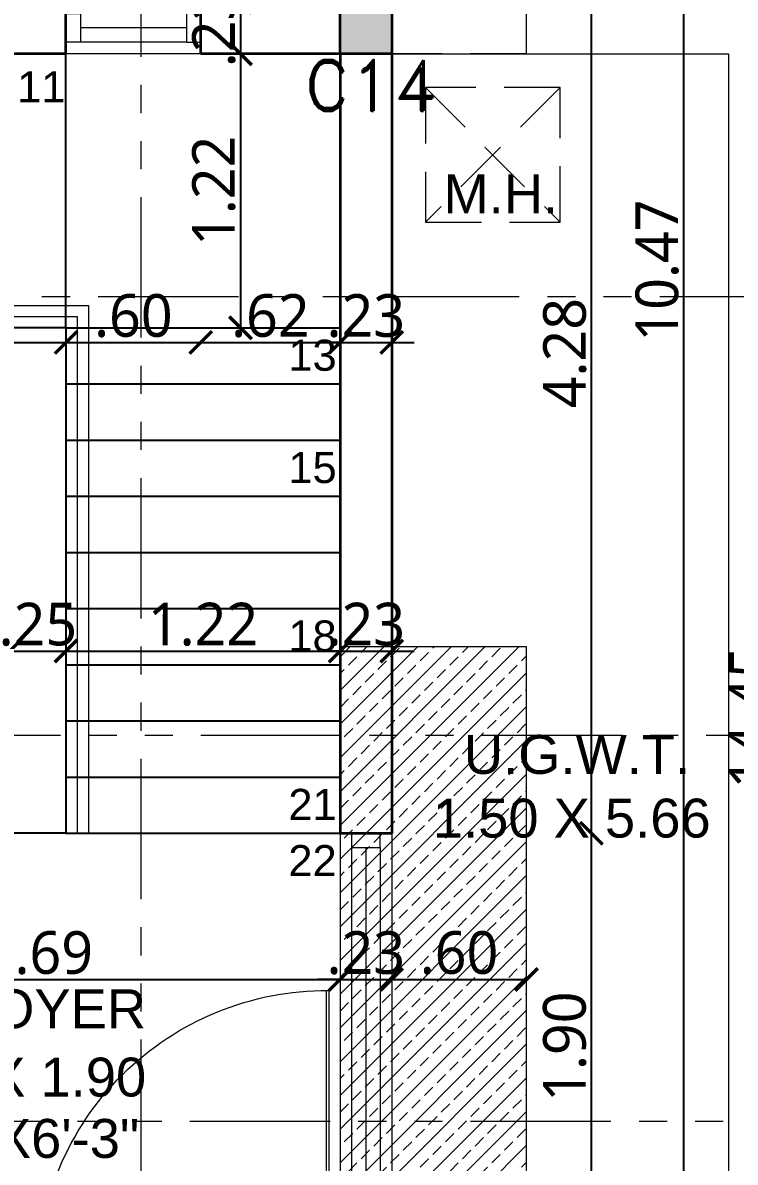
# Model space of a CAD drawing. Extents: x 2450 to 2649, y -7 to 131.
# Drawn here: x 2471.41 to 2474.58, y 115.52 to 120.59 of the extents above; entities that cross this region are included whole.
import ezdxf
from ezdxf.enums import TextEntityAlignment as Align

# ---------------------------------------------------------------- set-up
doc = ezdxf.new("R2010")
doc.units = 0
doc.header["$MEASUREMENT"] = 0
doc.header["$PDMODE"] = 34
doc.linetypes.add('HIDDEN', pattern=[0.375, 0.25, -0.125])
doc.linetypes.add('PHANTOM2', pattern=[1.25, 0.625, -0.125, 0.125, -0.125, 0.125, -0.125])
for name, color, linetype, lineweight in [('COLUMN', 5, 'Continuous', 35), ('DOOR-WINDOW', 35, 'Continuous', 13), ('KRB-R.C.C. COLUMN TEXT', 240, 'Continuous', 0), ('SECTION LINE', 3, 'PHANTOM2', 5), ('stair', 154, 'Continuous', 25), ('TEXT-1', 7, 'Continuous', 9), ('WALL', 30, 'Continuous', 35), ('WINDOW-LINE', 25, 'Continuous', 9)]:
    doc.layers.add(name, color=color, linetype=linetype, lineweight=lineweight)
for name, color, linetype, lineweight, true_color in [('COULMN HATCH', 7, 'Continuous', 13, 0xadadad), ('HEATCH BEAM BOTTOM', 7, 'Continuous', 13, 0x92bdc9), ('R.C.C PROJATION', 7, 'HIDDEN', 13, 0xa32900), ('RAILING', 7, 'Continuous', 5, 0x994d00), ('WORKING DIM', 7, 'Continuous', 15, 0x292929)]:
    doc.layers.add(name, color=color, linetype=linetype, lineweight=lineweight, true_color=true_color)
doc.styles.add('ARIAL', font='arial.ttf')
doc.styles.add('ROMAND', font='romand.shx')
doc.styles.get("Standard").update_dxf_attribs({"font": 'malgunsl.ttf'})
doc.dimstyles.new('R07', dxfattribs={"dimtxt": 0.19, "dimasz": 0.1, "dimexe": 0.18, "dimexo": 0.0625, "dimgap": 0.02, "dimtad": 1, "dimzin": 4, "dimdsep": 46, "dimtxsty": 'Standard', "dimblk": 'ARCHTICK', "dimcen": 0, "dimse1": 1, "dimse2": 1, "dimclrd": 256, "dimclre": 48, "dimclrt": 256, "dimadec": 0, "dimazin": 0, "dimtm": 1e-09, "dimtfac": 1, "dimtix": 1, "dimtmove": 1, "dimatfit": 3, "dimfxl": 0.18, "dimtolj": 1, "dimtzin": 0, "dimlwe": 15, "dimarcsym": 0})

# ---------------------------------------------------------------- blocks, each defined once
blk = doc.blocks.new('*U30')
at = {"layer": 'WINDOW-LINE'}
for p, q in [((175536.9, -38778.49), (175536.9, -38704.14)), ((175545.9, -38778.49), (175545.9, -38704.14))]:
    blk.add_line(p, q, dxfattribs=at)
at = {"layer": 'WINDOW-LINE', "color": 35, "true_color": 0x9d754d}
for p, q in [((175538.9, -38775.99), (175538.9, -38706.64)), ((175543.9, -38775.99), (175543.9, -38706.64))]:
    blk.add_line(p, q, dxfattribs=at)
at = {"layer": 'WINDOW-LINE', "color": 4, "true_color": 0x24ffff}
blk.add_line((175541.4, -38775.99), (175541.4, -38706.64), dxfattribs=at)
at = {"layer": 'WINDOW-LINE'}
for points in [[(175536.9, -38704.14), (175545.9, -38704.14), (175545.9, -38704.14), (175536.9, -38704.14)], [(175536.9, -38778.49), (175545.9, -38778.49), (175545.9, -38778.49), (175536.9, -38778.49)]]:
    blk.add_lwpolyline(points, close=True, dxfattribs=at)
at = {"layer": 'WINDOW-LINE', "color": 35, "true_color": 0x9d754d}
for points in [[(175538.9, -38704.14), (175543.9, -38704.14), (175543.9, -38706.64), (175538.9, -38706.64)], [(175538.9, -38778.49), (175543.9, -38778.49), (175543.9, -38775.99), (175538.9, -38775.99)]]:
    blk.add_lwpolyline(points, close=True, dxfattribs=at)
blk = doc.blocks.new('*U46')
at = {"layer": 'DOOR-WINDOW'}
for points in [[(0.0492, 1.314), (0.0492, 0.0263), (0.0605, 0.0263), (0.0605, 1.314), (0.0492, 1.314)], [(0, 0.05), (0, -0.05), (0.0105, -0.05), (0.0105, -0.0625), (0.048, -0.0625), (0.048, -0.0313), (0.0605, -0.0313), (0.0605, 0.025), (0.048, 0.025), (0.048, 0.0625), (0.0105, 0.0625), (0.0105, 0.05)], [(1.41, 0.05), (1.41, -0.05), (1.3995, -0.05), (1.3995, -0.0625), (1.362, -0.0625), (1.362, -0.0313), (1.3495, -0.0313), (1.3495, 0.025), (1.362, 0.025), (1.362, 0.0625), (1.3995, 0.0625), (1.3995, 0.05)]]:
    blk.add_lwpolyline(points, close=True, dxfattribs=at)
blk.add_arc((0.0605, 0.025), 1.289, 360, 90.3667, dxfattribs=at)
blk = doc.blocks.new('*U29')
at = {"layer": 'WINDOW-LINE'}
for p, q in [((175536.9, -38809.01), (175536.9, -38785.53)), ((175545.9, -38809.01), (175545.9, -38785.53))]:
    blk.add_line(p, q, dxfattribs=at)
at = {"layer": 'WINDOW-LINE', "color": 35, "true_color": 0x9d754d}
for p, q in [((175538.9, -38806.51), (175538.9, -38788.03)), ((175543.9, -38806.51), (175543.9, -38788.03))]:
    blk.add_line(p, q, dxfattribs=at)
at = {"layer": 'WINDOW-LINE', "color": 4, "true_color": 0x24ffff}
blk.add_line((175541.4, -38806.51), (175541.4, -38788.03), dxfattribs=at)
at = {"layer": 'WINDOW-LINE'}
for points in [[(175536.9, -38785.53), (175545.9, -38785.53), (175545.9, -38785.53), (175536.9, -38785.53)], [(175536.9, -38809.01), (175545.9, -38809.01), (175545.9, -38809.01), (175536.9, -38809.01)]]:
    blk.add_lwpolyline(points, close=True, dxfattribs=at)
at = {"layer": 'WINDOW-LINE', "color": 35, "true_color": 0x9d754d}
for points in [[(175538.9, -38785.53), (175543.9, -38785.53), (175543.9, -38788.03), (175538.9, -38788.03)], [(175538.9, -38809.01), (175543.9, -38809.01), (175543.9, -38806.51), (175538.9, -38806.51)]]:
    blk.add_lwpolyline(points, close=True, dxfattribs=at)
blk = doc.blocks.new('_ArchTick')
at = {"color": 0, "linetype": 'ByBlock', "const_width": 0.15}
blk.add_lwpolyline([(-0.5, -0.5), (0.5, 0.5)], dxfattribs=at)
blk = doc.blocks.new('*D3511')
at = {"layer": 'DEFPOINTS', "color": 0, "transparency": 16777216}
for p in [(2470.1301, 117.2352), (2472.8201, 116.9852), (2472.8201, 116.3339)]:
    blk.add_point(p, dxfattribs=at)
at = {"layer": 'WORKING DIM', "lineweight": -2, "transparency": 16777216}
blk.add_line((2470.1301, 116.3339), (2472.8201, 116.3339), dxfattribs=at)
at = {"layer": 'WORKING DIM', "lineweight": -2, "transparency": 16777216, "xscale": 0.1, "yscale": 0.1, "zscale": 0.1, "rotation": 180}
blk.add_blockref('_ArchTick', (2470.1301, 116.3339), dxfattribs=at)
at = {"layer": 'WORKING DIM', "lineweight": -2, "transparency": 16777216, "xscale": 0.1, "yscale": 0.1, "zscale": 0.1}
blk.add_blockref('_ArchTick', (2472.8201, 116.3339), dxfattribs=at)
at = {"layer": 'WORKING DIM', "transparency": 16777216, "insert": (2471.4751, 116.4522), "char_height": 0.19, "attachment_point": 5}
blk.add_mtext('\\A1;2.69', dxfattribs=at)
blk = doc.blocks.new('*D3512')
at = {"layer": 'DEFPOINTS', "color": 0, "transparency": 16777216}
for p in [(2472.8201, 116.9852), (2473.0501, 116.9852), (2473.0501, 116.3339)]:
    blk.add_point(p, dxfattribs=at)
at = {"layer": 'WORKING DIM', "lineweight": -2, "transparency": 16777216}
for p, q in [((2472.8201, 116.3339), (2472.7201, 116.3339)), ((2472.8201, 116.3339), (2473.0501, 116.3339)), ((2473.0501, 116.3339), (2473.1501, 116.3339))]:
    blk.add_line(p, q, dxfattribs=at)
at = {"layer": 'WORKING DIM', "lineweight": -2, "transparency": 16777216, "xscale": 0.1, "yscale": 0.1, "zscale": 0.1}
blk.add_blockref('_ArchTick', (2472.8201, 116.3339), dxfattribs=at)
at = {"layer": 'WORKING DIM', "lineweight": -2, "transparency": 16777216, "xscale": 0.1, "yscale": 0.1, "zscale": 0.1, "rotation": 180}
blk.add_blockref('_ArchTick', (2473.0501, 116.3339), dxfattribs=at)
at = {"layer": 'WORKING DIM', "transparency": 16777216, "insert": (2472.9351, 116.4522), "char_height": 0.19, "attachment_point": 5}
blk.add_mtext('\\A1;.23', dxfattribs=at)
blk = doc.blocks.new('*D3513')
at = {"layer": 'DEFPOINTS', "color": 0, "transparency": 16777216}
for p in [(2473.0501, 116.9852), (2473.6501, 116.9852), (2473.6501, 116.3339)]:
    blk.add_point(p, dxfattribs=at)
at = {"layer": 'WORKING DIM', "lineweight": -2, "transparency": 16777216}
blk.add_line((2473.0501, 116.3339), (2473.6501, 116.3339), dxfattribs=at)
at = {"layer": 'WORKING DIM', "lineweight": -2, "transparency": 16777216, "xscale": 0.1, "yscale": 0.1, "zscale": 0.1, "rotation": 180}
blk.add_blockref('_ArchTick', (2473.0501, 116.3339), dxfattribs=at)
at = {"layer": 'WORKING DIM', "lineweight": -2, "transparency": 16777216, "xscale": 0.1, "yscale": 0.1, "zscale": 0.1}
blk.add_blockref('_ArchTick', (2473.6501, 116.3339), dxfattribs=at)
at = {"layer": 'WORKING DIM', "transparency": 16777216, "insert": (2473.3501, 116.4522), "char_height": 0.19, "attachment_point": 5}
blk.add_mtext('\\A1;.60', dxfattribs=at)
blk = doc.blocks.new('*D3529')
at = {"layer": 'DEFPOINTS', "color": 0, "transparency": 16777216}
for p in [(2471.3501, 118.4852), (2471.6001, 118.4852), (2471.6001, 117.7963)]:
    blk.add_point(p, dxfattribs=at)
at = {"layer": 'WORKING DIM', "lineweight": -2, "transparency": 16777216}
for p, q in [((2471.3501, 117.7963), (2471.2501, 117.7963)), ((2471.3501, 117.7963), (2471.6001, 117.7963)), ((2471.6001, 117.7963), (2471.7001, 117.7963))]:
    blk.add_line(p, q, dxfattribs=at)
at = {"layer": 'WORKING DIM', "lineweight": -2, "transparency": 16777216, "xscale": 0.1, "yscale": 0.1, "zscale": 0.1}
blk.add_blockref('_ArchTick', (2471.3501, 117.7963), dxfattribs=at)
at = {"layer": 'WORKING DIM', "lineweight": -2, "transparency": 16777216, "xscale": 0.1, "yscale": 0.1, "zscale": 0.1, "rotation": 180}
blk.add_blockref('_ArchTick', (2471.6001, 117.7963), dxfattribs=at)
at = {"layer": 'WORKING DIM', "transparency": 16777216, "insert": (2471.4751, 117.9145), "char_height": 0.19, "attachment_point": 5}
blk.add_mtext('\\A1;.25', dxfattribs=at)
blk = doc.blocks.new('*D3530')
at = {"layer": 'DEFPOINTS', "color": 0, "transparency": 16777216}
for p in [(2471.6001, 118.4852), (2472.8201, 118.4852), (2472.8201, 117.7963)]:
    blk.add_point(p, dxfattribs=at)
at = {"layer": 'WORKING DIM', "lineweight": -2, "transparency": 16777216}
blk.add_line((2471.6001, 117.7963), (2472.8201, 117.7963), dxfattribs=at)
at = {"layer": 'WORKING DIM', "lineweight": -2, "transparency": 16777216, "xscale": 0.1, "yscale": 0.1, "zscale": 0.1, "rotation": 180}
blk.add_blockref('_ArchTick', (2471.6001, 117.7963), dxfattribs=at)
at = {"layer": 'WORKING DIM', "lineweight": -2, "transparency": 16777216, "xscale": 0.1, "yscale": 0.1, "zscale": 0.1}
blk.add_blockref('_ArchTick', (2472.8201, 117.7963), dxfattribs=at)
at = {"layer": 'WORKING DIM', "transparency": 16777216, "insert": (2472.2101, 117.9147), "char_height": 0.19, "attachment_point": 5}
blk.add_mtext('\\A1;1.22', dxfattribs=at)
blk = doc.blocks.new('*D3531')
at = {"layer": 'DEFPOINTS', "color": 0, "transparency": 16777216}
for p in [(2472.8201, 118.4852), (2473.0501, 118.4852), (2473.0501, 117.7963)]:
    blk.add_point(p, dxfattribs=at)
at = {"layer": 'WORKING DIM', "lineweight": -2, "transparency": 16777216}
for p, q in [((2472.8201, 117.7963), (2472.7201, 117.7963)), ((2472.8201, 117.7963), (2473.0501, 117.7963)), ((2473.0501, 117.7963), (2473.1501, 117.7963))]:
    blk.add_line(p, q, dxfattribs=at)
at = {"layer": 'WORKING DIM', "lineweight": -2, "transparency": 16777216, "xscale": 0.1, "yscale": 0.1, "zscale": 0.1}
blk.add_blockref('_ArchTick', (2472.8201, 117.7963), dxfattribs=at)
at = {"layer": 'WORKING DIM', "lineweight": -2, "transparency": 16777216, "xscale": 0.1, "yscale": 0.1, "zscale": 0.1, "rotation": 180}
blk.add_blockref('_ArchTick', (2473.0501, 117.7963), dxfattribs=at)
at = {"layer": 'WORKING DIM', "transparency": 16777216, "insert": (2472.9351, 117.9146), "char_height": 0.19, "attachment_point": 5}
blk.add_mtext('\\A1;.23', dxfattribs=at)
blk = doc.blocks.new('*D3545')
at = {"layer": 'DEFPOINTS', "color": 0, "transparency": 16777216}
for p in [(2470.1301, 120.4552), (2471.6001, 120.4552), (2471.6001, 119.1701)]:
    blk.add_point(p, dxfattribs=at)
at = {"layer": 'WORKING DIM', "lineweight": -2, "transparency": 16777216}
blk.add_line((2470.1301, 119.1701), (2471.6001, 119.1701), dxfattribs=at)
at = {"layer": 'WORKING DIM', "lineweight": -2, "transparency": 16777216, "xscale": 0.1, "yscale": 0.1, "zscale": 0.1, "rotation": 180}
blk.add_blockref('_ArchTick', (2470.1301, 119.1701), dxfattribs=at)
at = {"layer": 'WORKING DIM', "lineweight": -2, "transparency": 16777216, "xscale": 0.1, "yscale": 0.1, "zscale": 0.1}
blk.add_blockref('_ArchTick', (2471.6001, 119.1701), dxfattribs=at)
at = {"layer": 'WORKING DIM', "transparency": 16777216, "insert": (2470.8651, 119.2886), "char_height": 0.19, "attachment_point": 5}
blk.add_mtext('\\A1;1.47', dxfattribs=at)
blk = doc.blocks.new('*D3546')
at = {"layer": 'DEFPOINTS', "color": 0, "transparency": 16777216}
for p in [(2472.8201, 120.4552), (2473.0501, 120.4552), (2473.0501, 119.1701)]:
    blk.add_point(p, dxfattribs=at)
at = {"layer": 'WORKING DIM', "lineweight": -2, "transparency": 16777216}
for p, q in [((2472.8201, 119.1701), (2472.7201, 119.1701)), ((2472.8201, 119.1701), (2473.0501, 119.1701)), ((2473.0501, 119.1701), (2473.1501, 119.1701))]:
    blk.add_line(p, q, dxfattribs=at)
at = {"layer": 'WORKING DIM', "lineweight": -2, "transparency": 16777216, "xscale": 0.1, "yscale": 0.1, "zscale": 0.1}
blk.add_blockref('_ArchTick', (2472.8201, 119.1701), dxfattribs=at)
at = {"layer": 'WORKING DIM', "lineweight": -2, "transparency": 16777216, "xscale": 0.1, "yscale": 0.1, "zscale": 0.1, "rotation": 180}
blk.add_blockref('_ArchTick', (2473.0501, 119.1701), dxfattribs=at)
at = {"layer": 'WORKING DIM', "transparency": 16777216, "insert": (2472.9351, 119.2884), "char_height": 0.19, "attachment_point": 5}
blk.add_mtext('\\A1;.23', dxfattribs=at)
blk = doc.blocks.new('*D3547')
at = {"layer": 'DEFPOINTS', "color": 0, "transparency": 16777216}
for p in [(2471.6001, 120.4552), (2472.2001, 120.4552), (2472.2001, 119.1701)]:
    blk.add_point(p, dxfattribs=at)
at = {"layer": 'WORKING DIM', "lineweight": -2, "transparency": 16777216}
blk.add_line((2471.6001, 119.1701), (2472.2001, 119.1701), dxfattribs=at)
at = {"layer": 'WORKING DIM', "lineweight": -2, "transparency": 16777216, "xscale": 0.1, "yscale": 0.1, "zscale": 0.1, "rotation": 180}
blk.add_blockref('_ArchTick', (2471.6001, 119.1701), dxfattribs=at)
at = {"layer": 'WORKING DIM', "lineweight": -2, "transparency": 16777216, "xscale": 0.1, "yscale": 0.1, "zscale": 0.1}
blk.add_blockref('_ArchTick', (2472.2001, 119.1701), dxfattribs=at)
at = {"layer": 'WORKING DIM', "transparency": 16777216, "insert": (2471.9001, 119.2884), "char_height": 0.19, "attachment_point": 5}
blk.add_mtext('\\A1;.60', dxfattribs=at)
blk = doc.blocks.new('*D3548')
at = {"layer": 'DEFPOINTS', "color": 0, "transparency": 16777216}
for p in [(2472.2001, 120.4552), (2472.8201, 120.4552), (2472.8201, 119.1701)]:
    blk.add_point(p, dxfattribs=at)
at = {"layer": 'WORKING DIM', "lineweight": -2, "transparency": 16777216}
blk.add_line((2472.2001, 119.1701), (2472.8201, 119.1701), dxfattribs=at)
at = {"layer": 'WORKING DIM', "lineweight": -2, "transparency": 16777216, "xscale": 0.1, "yscale": 0.1, "zscale": 0.1, "rotation": 180}
blk.add_blockref('_ArchTick', (2472.2001, 119.1701), dxfattribs=at)
at = {"layer": 'WORKING DIM', "lineweight": -2, "transparency": 16777216, "xscale": 0.1, "yscale": 0.1, "zscale": 0.1}
blk.add_blockref('_ArchTick', (2472.8201, 119.1701), dxfattribs=at)
at = {"layer": 'WORKING DIM', "transparency": 16777216, "insert": (2472.5101, 119.2883), "char_height": 0.19, "attachment_point": 5}
blk.add_mtext('\\A1;.62', dxfattribs=at)
blk = doc.blocks.new('*D3604')
at = {"layer": 'DEFPOINTS', "color": 0, "transparency": 16777216}
for p in [(2473.0501, 116.9852), (2473.9395, 116.9852), (2473.0501, 115.0852)]:
    blk.add_point(p, dxfattribs=at)
at = {"layer": 'WORKING DIM', "lineweight": -2, "transparency": 16777216}
blk.add_line((2473.9395, 115.0852), (2473.9395, 116.9852), dxfattribs=at)
at = {"layer": 'WORKING DIM', "lineweight": -2, "transparency": 16777216, "xscale": 0.1, "yscale": 0.1, "zscale": 0.1}
for p, rotation in [((2473.9395, 116.9852), 90), ((2473.9395, 115.0852), 270)]:
    blk.add_blockref('_ArchTick', p, dxfattribs=dict(at, rotation=rotation))
at = {"layer": 'WORKING DIM', "transparency": 16777216, "insert": (2473.8207, 116.0352), "char_height": 0.19, "attachment_point": 5, "rotation": 90}
blk.add_mtext('\\A1;1.90', dxfattribs=at)
blk = doc.blocks.new('*D3605')
at = {"layer": 'DEFPOINTS', "color": 0, "transparency": 16777216}
for p in [(2473.0501, 121.2602), (2473.9395, 121.2602), (2473.0501, 116.9852)]:
    blk.add_point(p, dxfattribs=at)
at = {"layer": 'WORKING DIM', "lineweight": -2, "transparency": 16777216}
blk.add_line((2473.9395, 116.9852), (2473.9395, 121.2602), dxfattribs=at)
at = {"layer": 'WORKING DIM', "lineweight": -2, "transparency": 16777216, "xscale": 0.1, "yscale": 0.1, "zscale": 0.1}
for p, rotation in [((2473.9395, 121.2602), 90), ((2473.9395, 116.9852), 270)]:
    blk.add_blockref('_ArchTick', p, dxfattribs=dict(at, rotation=rotation))
at = {"layer": 'WORKING DIM', "transparency": 16777216, "insert": (2473.8212, 119.1227), "char_height": 0.19, "attachment_point": 5, "rotation": 90}
blk.add_mtext('\\A1;4.28', dxfattribs=at)
blk = doc.blocks.new('*D3610')
at = {"layer": 'DEFPOINTS', "color": 0, "transparency": 16777216}
for p in [(2473.0501, 124.7252), (2474.3511, 124.7252), (2473.0501, 114.2552)]:
    blk.add_point(p, dxfattribs=at)
at = {"layer": 'WORKING DIM', "lineweight": -2, "transparency": 16777216}
blk.add_line((2474.3511, 114.2552), (2474.3511, 124.7252), dxfattribs=at)
at = {"layer": 'WORKING DIM', "lineweight": -2, "transparency": 16777216, "xscale": 0.1, "yscale": 0.1, "zscale": 0.1}
for p, rotation in [((2474.3511, 124.7252), 90), ((2474.3511, 114.2552), 270)]:
    blk.add_blockref('_ArchTick', p, dxfattribs=dict(at, rotation=rotation))
at = {"layer": 'WORKING DIM', "transparency": 16777216, "insert": (2474.2323, 119.4902), "char_height": 0.19, "attachment_point": 5, "rotation": 90}
blk.add_mtext('\\A1;10.47', dxfattribs=at)
blk = doc.blocks.new('*D3493')
at = {"layer": 'DEFPOINTS', "color": 0, "transparency": 16777216}
for p in [(2472.8201, 120.6852), (2472.377, 120.4552), (2472.8201, 120.4552)]:
    blk.add_point(p, dxfattribs=at)
at = {"layer": 'WORKING DIM', "lineweight": -2, "transparency": 16777216}
for p, q in [((2472.377, 120.6852), (2472.377, 120.7852)), ((2472.377, 120.6852), (2472.377, 120.4552)), ((2472.377, 120.4552), (2472.377, 120.3552))]:
    blk.add_line(p, q, dxfattribs=at)
at = {"layer": 'WORKING DIM', "lineweight": -2, "transparency": 16777216, "xscale": 0.1, "yscale": 0.1, "zscale": 0.1}
for p, rotation in [((2472.377, 120.6852), 270), ((2472.377, 120.4552), 90)]:
    blk.add_blockref('_ArchTick', p, dxfattribs=dict(at, rotation=rotation))
at = {"layer": 'WORKING DIM', "transparency": 16777216, "insert": (2472.2587, 120.5702), "char_height": 0.19, "attachment_point": 5, "rotation": 90}
blk.add_mtext('\\A1;.23', dxfattribs=at)
blk = doc.blocks.new('*D3494')
at = {"layer": 'DEFPOINTS', "color": 0, "transparency": 16777216}
for p in [(2472.8201, 120.4552), (2472.377, 119.2352), (2472.8201, 119.2352)]:
    blk.add_point(p, dxfattribs=at)
at = {"layer": 'WORKING DIM', "lineweight": -2, "transparency": 16777216}
blk.add_line((2472.377, 120.4552), (2472.377, 119.2352), dxfattribs=at)
at = {"layer": 'WORKING DIM', "lineweight": -2, "transparency": 16777216, "xscale": 0.1, "yscale": 0.1, "zscale": 0.1}
for p, rotation in [((2472.377, 120.4552), 90), ((2472.377, 119.2352), 270)]:
    blk.add_blockref('_ArchTick', p, dxfattribs=dict(at, rotation=rotation))
at = {"layer": 'WORKING DIM', "transparency": 16777216, "insert": (2472.2585, 119.8452), "char_height": 0.19, "attachment_point": 5, "rotation": 90}
blk.add_mtext('\\A1;1.22', dxfattribs=at)
blk = doc.blocks.new('*D3841')
at = {"layer": 'DEFPOINTS', "color": 0, "transparency": 16777216}
for p in [(2473.0501, 124.7252), (2470.1301, 110.2752), (2474.7679, 110.2752)]:
    blk.add_point(p, dxfattribs=at)
at = {"layer": 'WORKING DIM', "lineweight": -2, "transparency": 16777216}
blk.add_line((2474.7679, 124.7252), (2474.7679, 110.2752), dxfattribs=at)
at = {"layer": 'WORKING DIM', "lineweight": -2, "transparency": 16777216, "xscale": 0.1, "yscale": 0.1, "zscale": 0.1}
for p, rotation in [((2474.7679, 124.7252), 90), ((2474.7679, 110.2752), 270)]:
    blk.add_blockref('_ArchTick', p, dxfattribs=dict(at, rotation=rotation))
at = {"layer": 'WORKING DIM', "transparency": 16777216, "insert": (2474.6491, 117.5002), "char_height": 0.19, "attachment_point": 5, "rotation": 90}
blk.add_mtext('\\A1;14.45', dxfattribs=at)

msp = doc.modelspace()

# ---------------------------------------------------------------- hatches: boundary and pattern name
at = {"layer": 'COULMN HATCH', "ltscale": 0.001}
h = msp.add_hatch(color=256, dxfattribs=at)
h.dxf.hatch_style = 1
h.paths.add_polyline_path([(2460.5928, 125.1652), (2460.8228, 125.1652), (2460.8228, 124.6402), (2460.5928, 124.6402)])
h.paths.add_polyline_path([(2455.1828, 125.4602), (2455.4128, 125.4602), (2455.4128, 124.9352), (2455.1828, 124.9352)])
h.paths.add_polyline_path([(2460.8228, 120.4552), (2460.5928, 120.4552), (2460.5928, 121.2052), (2460.8228, 121.2052)])
h.paths.add_polyline_path([(2455.1828, 120.6852), (2455.4128, 120.6852), (2455.4128, 120.0852), (2455.1828, 120.0852)])
h.paths.add_polyline_path([(2460.8228, 117.8102), (2460.5928, 117.8102), (2460.5928, 118.5602), (2460.8228, 118.5602)])
h.paths.add_polyline_path([(2455.1828, 118.6352), (2455.4128, 118.6352), (2455.4128, 118.1102), (2455.1828, 118.1102)])
h.paths.add_polyline_path([(2460.5928, 114.2302), (2460.8228, 114.2302), (2460.8228, 113.6302), (2460.5928, 113.6302)])
h.paths.add_polyline_path([(2455.7828, 113.8602), (2455.7828, 113.6302), (2455.1828, 113.6302), (2455.1828, 113.8602)])
h.paths.add_polyline_path([(2465.2201, 115.0852), (2465.2201, 114.8552), (2464.4701, 114.8552), (2464.4701, 115.0852)])
h.paths.add_polyline_path([(2464.4701, 110.8752), (2464.7001, 110.8752), (2464.7001, 110.2752), (2464.4701, 110.2752)])
h.paths.add_polyline_path([(2472.8201, 115.0852), (2473.0501, 115.0852), (2473.0501, 114.5602), (2472.8201, 114.5602)])
h.paths.add_polyline_path([(2470.1301, 115.0852), (2470.1301, 114.8552), (2469.5301, 114.8552), (2469.5301, 115.0852)])
h.paths.add_polyline_path([(2469.9001, 110.8752), (2470.1301, 110.8752), (2470.1301, 110.2752), (2469.9001, 110.2752)])
h.paths.add_polyline_path([(2473.0501, 124.2002), (2472.8201, 124.2002), (2472.8201, 124.7252), (2473.0501, 124.7252)])
h.paths.add_polyline_path([(2472.8201, 121.0552), (2473.0501, 121.0552), (2473.0501, 120.4552), (2472.8201, 120.4552)])
h.paths.add_polyline_path([(2468.0201, 124.9452), (2468.0201, 124.4952), (2468.2501, 124.4952), (2468.2501, 124.9452)])
h.paths.add_polyline_path([(2463.5601, 124.7252), (2463.5601, 124.4952), (2463.0351, 124.4952), (2463.0351, 124.7252)])
h.paths.add_polyline_path([(2467.7201, 120.4552), (2467.7201, 120.6852), (2468.4701, 120.6852), (2468.4701, 120.4552)])
h.paths.add_polyline_path([(2463.1501, 120.4552), (2462.9201, 120.4552), (2462.9201, 121.2052), (2463.1501, 121.2052)])
at = {"layer": 'HEATCH BEAM BOTTOM', "ltscale": 10}
h = msp.add_hatch(dxfattribs=at)
h.set_pattern_fill('ANSI33', color=256, scale=0.424953)
h.set_pattern_definition([(45, (522.84511, 170.54396), (-0.075121827, 0.075121827), []), (45, (522.92023, 170.54396), (-0.075121827, 0.075121827), [0.0531191533, -0.0265595766])])
h.paths.add_polyline_path([(2473.6501, 117.8152), (2472.8201, 117.8152), (2472.8201, 114.2552), (2473.6501, 114.2552)])

# ---------------------------------------------------------------- linework, layer by layer
at = {"layer": 'COLUMN'}
msp.add_lwpolyline([(2472.8201, 121.0552), (2473.0501, 121.0552), (2473.0501, 120.4552), (2472.8201, 120.4552)], close=True, dxfattribs=at)
at = {"layer": 'HEATCH BEAM BOTTOM'}
msp.add_lwpolyline([(2473.6501, 117.8152), (2472.8201, 117.8152), (2472.8201, 114.2552), (2473.6501, 114.2552)], close=True, dxfattribs=at)
at = {"layer": 'R.C.C PROJATION'}
for p, q in [((2473.6501, 120.4552), (2473.6501, 124.7252)), ((2473.6501, 120.4552), (2473.0501, 120.4552)), ((2473.6501, 117.8152), (2473.0501, 117.8152)), ((2473.6501, 114.2552), (2473.6501, 117.8152))]:
    msp.add_line(p, q, dxfattribs=at)
at = {"layer": 'RAILING'}
for points in [[(2471.2501, 116.9852), (2471.2501, 119.3352), (2471.7001, 119.3352), (2471.7001, 116.9852)], [(2471.3001, 116.9852), (2471.3001, 119.2852), (2471.6501, 119.2852), (2471.6501, 116.9852)]]:
    msp.add_lwpolyline(points, dxfattribs=at)
at = {"layer": 'SECTION LINE'}
for points in [[(2471.1105, 105.4415), (2471.9351, 105.4415), (2471.9351, 129.8413), (2471.2183, 129.8413)], [(2477.3681, 120.5565), (2477.3681, 119.3732), (2450.7589, 119.3732), (2450.7589, 120.2456)], [(2450.9507, 118.2952), (2450.9507, 117.4224), (2477.4606, 117.4224), (2477.4606, 118.3033)], [(2450.9014, 116.5756), (2450.9014, 115.7028), (2477.4113, 115.7028), (2477.4113, 116.5837)]]:
    msp.add_lwpolyline(points, dxfattribs=at)
at = {"layer": 'stair'}
for p, q in [((2471.6001, 119.2352), (2471.6001, 120.4552)), ((2471.6001, 119.2352), (2471.3501, 119.2352)), ((2471.6001, 119.2352), (2471.6001, 116.9852)), ((2471.6001, 119.2352), (2472.8201, 119.2352)), ((2471.6001, 118.9852), (2472.8201, 118.9852)), ((2471.6001, 118.7352), (2472.8201, 118.7352)), ((2471.6001, 118.4852), (2472.8201, 118.4852)), ((2471.6001, 118.2352), (2472.8201, 118.2352)), ((2471.6001, 117.9852), (2472.8201, 117.9852)), ((2471.6001, 117.7352), (2472.8201, 117.7352)), ((2471.6001, 117.4852), (2472.8201, 117.4852)), ((2471.6001, 117.2352), (2472.8201, 117.2352)), ((2471.6001, 116.9852), (2471.3501, 116.9852)), ((2471.6001, 116.9852), (2472.8201, 116.9852))]:
    msp.add_line(p, q, dxfattribs=at)
at = {"layer": 'WALL'}
for p, q in [((2473.0501, 121.2602), (2473.0501, 120.4552)), ((2471.6001, 120.4552), (2471.6001, 120.6852)), ((2472.2001, 120.4552), (2472.2001, 120.6852)), ((2471.6001, 120.4552), (2470.1301, 120.4552)), ((2473.0501, 120.4552), (2472.2001, 120.4552)), ((2472.8201, 120.4552), (2472.8201, 116.9852)), ((2473.0501, 120.4552), (2473.0501, 116.9852)), ((2472.8201, 116.9852), (2473.0501, 116.9852))]:
    msp.add_line(p, q, dxfattribs=at)
at = {"layer": 'WALL', "color": 134, "lineweight": 13, "true_color": 0x09aaaa}
for p, q in [((2473.0501, 120.4552), (2474.5501, 120.4552)), ((2474.5501, 120.4552), (2474.5501, 114.7902))]:
    msp.add_line(p, q, dxfattribs=at)
at = {"layer": 'WALL', "color": 55, "linetype": 'HIDDEN', "lineweight": 20, "true_color": 0x999b37}
for p, q in [((2473.8001, 120.3052), (2473.2001, 119.7052)), ((2473.2001, 120.3052), (2473.8001, 119.7052))]:
    msp.add_line(p, q, dxfattribs=at)
msp.add_lwpolyline([(2473.2001, 119.7052), (2473.8001, 119.7052), (2473.8001, 120.3052), (2473.2001, 120.3052)], close=True, dxfattribs=at)

# ---------------------------------------------------------------- block references
at = {"layer": 'DOOR-WINDOW', "xscale": 0.02555555555552771, "yscale": 0.02555555555552771, "zscale": 0.02555555555552771}
for name, p, rotation in [('*U29', (1480.4143, -4365.4877), 89.99999999999997), ('*U30', (6958.993, -874.0206), 180)]:
    msp.add_blockref(name, p, dxfattribs=dict(at, rotation=rotation))
at = {"layer": 'WINDOW-LINE', "xscale": -1}
msp.add_blockref('*U46', (2472.8201, 114.9709), dxfattribs=at)

# ---------------------------------------------------------------- texts
at = {"layer": 'KRB-R.C.C. COLUMN TEXT', "style": 'ROMAND'}
msp.add_text('C14', height=0.225, dxfattribs=at).set_placement((2472.9553, 120.2019), align=Align.CENTER)
at = {"layer": 'TEXT-1', "color": 11, "ltscale": 10, "true_color": 0xf27172, "char_height": 0.13849, "width": 0.080039, "attachment_point": 1, "style": 'ARIAL'}
for s, insert in [('\\A1;11', (2471.3826, 120.3769)), ('\\A1;13', (2472.59, 119.1826)), ('\\A1;15', (2472.59, 118.6826)), ('\\A1;18', (2472.59, 117.9326)), ('\\A1;21', (2472.59, 117.1826)), ('\\A1;22', (2472.59, 116.9326))]:
    msp.add_mtext(s, dxfattribs=dict(at, insert=insert))
at = {"layer": 'TEXT-1', "color": 18, "ltscale": 10, "true_color": 0x000000, "attachment_point": 1, "style": 'ARIAL'}
for s, insert, char_height, width in [('\\A1;M.H.', (2473.2805, 119.9182), 0.17311, 1.175205), ('\\A1;U.G.W.T.', (2473.3714, 117.4225), 0.173107, 1.998194), ('\\A1;1.50 X 5.66', (2473.2333, 117.139), 0.173107, 1.998194), ('\\A1;FOYER', (2471.1236, 116.2902), 0.17311, 1.998194), ('\\A1;4.57 X 1.90', (2470.7203, 115.9862), 0.173107, 1.998194)]:
    msp.add_mtext(s, dxfattribs=dict(at, insert=insert, char_height=char_height, width=width))
at = {"layer": 'TEXT-1', "color": 146, "ltscale": 10, "true_color": 0x105689, "insert": (2470.6674, 115.7131), "char_height": 0.173107, "width": 1.998194, "attachment_point": 1, "style": 'ARIAL'}
msp.add_mtext('\\A1;15\'-0"X6\'-3"', dxfattribs=at)

# ---------------------------------------------------------------- dimensions: what is measured, and where the dimension line sits
at = {"layer": 'WORKING DIM'}
for base, p1, p2, picture, middle in [((2474.7679, 110.2752), (2473.0501, 124.7252), (2470.1301, 110.2752), '*D3841', (2474.6491, 117.5002)), ((2474.3511, 124.7252), (2473.0501, 114.2552), (2473.0501, 124.7252), '*D3610', (2474.2323, 119.4902)), ((2473.9395361418, 121.2602378884), (2473.0500772379, 116.9852378884), (2473.0500772379, 121.2602378884), '*D3605', (2473.821242464, 119.1227378884)), ((2472.377, 120.4552), (2472.8201, 120.6852), (2472.8201, 120.4552), '*D3493', (2472.2587, 120.5702)), ((2472.377, 119.2352), (2472.8201, 120.4552), (2472.8201, 119.2352), '*D3494', (2472.2585, 119.8452)), ((2473.9395, 116.9852), (2473.0501, 115.0852), (2473.0501, 116.9852), '*D3604', (2473.8207, 116.0352))]:
    dim = msp.add_linear_dim(base=base, p1=p1, p2=p2, angle=90, dimstyle='R07', override={"dimpost": '\\X'}, dxfattribs=at)
    dim.commit()
    dim.dimension.update_dxf_attribs({"geometry": picture, "text_midpoint": middle})
for base, p1, p2, picture, middle in [((2471.6001, 119.1701), (2470.1301, 120.4552), (2471.6001, 120.4552), '*D3545', (2470.8651, 119.2886)), ((2472.2001, 119.1701), (2471.6001, 120.4552), (2472.2001, 120.4552), '*D3547', (2471.9001, 119.2884)), ((2472.8201, 119.1701), (2472.2001, 120.4552), (2472.8201, 120.4552), '*D3548', (2472.5101, 119.2883)), ((2473.0501, 119.1701), (2472.8201, 120.4552), (2473.0501, 120.4552), '*D3546', (2472.9351, 119.2884)), ((2471.6001, 117.7963), (2471.3501, 118.4852), (2471.6001, 118.4852), '*D3529', (2471.4751, 117.9145)), ((2472.8201, 117.7963), (2471.6001, 118.4852), (2472.8201, 118.4852), '*D3530', (2472.2101, 117.9147)), ((2473.0501, 117.7963), (2472.8201, 118.4852), (2473.0501, 118.4852), '*D3531', (2472.9351, 117.9146)), ((2472.8201, 116.3339), (2470.1301, 117.2352), (2472.8201, 116.9852), '*D3511', (2471.4751, 116.4522)), ((2473.0501, 116.3339), (2472.8201, 116.9852), (2473.0501, 116.9852), '*D3512', (2472.9351, 116.4522)), ((2473.6501, 116.3339), (2473.0501, 116.9852), (2473.6501, 116.9852), '*D3513', (2473.3501, 116.4522))]:
    dim = msp.add_linear_dim(base=base, p1=p1, p2=p2, dimstyle='R07', override={"dimpost": '\\X'}, dxfattribs=at)
    dim.commit()
    dim.dimension.update_dxf_attribs({"geometry": picture, "text_midpoint": middle})

doc.saveas('drawing.dxf')
